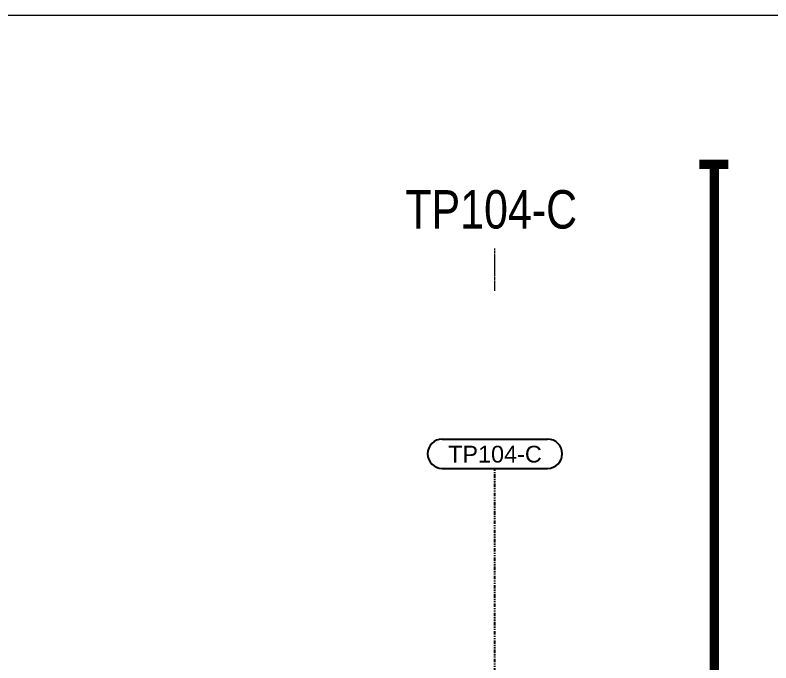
# Model space of a CAD drawing. Header units: inches. Extents: x 209270 to 234360, y -180214 to -150194.
# Drawn here: x 213732 to 218898, y -154620 to -150194 of the extents above; entities that cross this region are included whole.
import ezdxf
from ezdxf.enums import TextEntityAlignment as Align

# ---------------------------------------------------------------- set-up
doc = ezdxf.new("R2010")
doc.units = ezdxf.units.IN
doc.header["$LTSCALE"] = 10
doc.header["$MEASUREMENT"] = 0
doc.linetypes.add('CENTER', pattern=[2, 1.25, -0.25, 0.25, -0.25])
doc.linetypes.add('DXK_LINE_DOT5', pattern=[7.8785, 2.979, -0.9799, 0.9799, -0.9799, 0.9799, -0.9799])
doc.layers.get('0').update_dxf_attribs({"color": 1})
for name, color, linetype in [('_BLUE_0', 5, 'Continuous'), ('_BLUE_10', 5, 'Continuous'), ('_BLUE_2', 5, 'Continuous')]:
    doc.layers.add(name, color=color, linetype=linetype)
for name, color, linetype, lineweight in [('AM_VIEWS', 1, 'Continuous', 0), ('CEN', 1, 'CENTER', 9), ('DIM.', 1, 'Continuous', 13), ('hoist', 1, 'Continuous', 9), ('TEXT', 1, 'Continuous', 13)]:
    doc.layers.add(name, color=color, linetype=linetype, lineweight=lineweight)
doc.styles.add('Arial', font='arial.ttf', dxfattribs={"height": 0.2})
doc.styles.add('TEXT_350', font='arial.ttf', dxfattribs={"width": 0.8, "height": 3.5})

# ---------------------------------------------------------------- blocks, each defined once
blk = doc.blocks.new('A$C67244592')
at = {"layer": 'hoist', "lineweight": 0, "const_width": 62.5}
blk.add_lwpolyline([(-1603.8, 15050), (-1403.8, 15050)], dxfattribs=at)
blk.add_lwpolyline([(0, -500), (4.3, 5159.9, 0.081795), (-153.3, 6122), (-1342.4, 9643.9, -0.081584), (-1500.1, 10603.6), (-1500.1, 15050)], format="xyb", dxfattribs=at)
blk = doc.blocks.new('MECH_DRAWING')
at = {"layer": 'AM_VIEWS'}
blk.add_lwpolyline([(209270.3, -150194), (234359.8, -150194), (234359.8, -180214.3), (209270.3, -180214.3)], close=True, dxfattribs=at)
at = {"layer": 'CEN'}
blk.add_line((217011.9, -152078.7), (217011.9, -151787.7), dxfattribs=at)
at = {"layer": 'DIM.'}
blk.add_blockref('A$C67244592', (220011.9, -166263.7), dxfattribs=at)
at = {"layer": 'TEXT', "style": 'TEXT_350', "width": 0.8}
blk.add_text('TP104-C', height=262.5, dxfattribs=at).set_placement((216986.5, -151521, 0), align=Align.MIDDLE)
blk = doc.blocks.new('GridLine-116860372-116902 - 114867')
at = {"layer": '_BLUE_10', "linetype": 'Continuous'}
for p, q in [((9125.5, 27911.7), (10025.6, 27911.7)), ((9125.5, 27661.7), (10025.6, 27661.7))]:
    blk.add_line(p, q, dxfattribs=at)
for centre, start, end in [((9125.5, 27786.7), 90, 270), ((10025.6, 27786.7), 270, 90)]:
    blk.add_arc(centre, 125, start, end, dxfattribs=at)
at = {"layer": '_BLUE_2', "linetype": 'DXK_LINE_DOT5'}
blk.add_line((9575.6, 12454.5), (9575.6, 27661.7), dxfattribs=at)
at = {"layer": '_BLUE_10', "linetype": 'Continuous', "style": 'Arial'}
blk.add_text('TP104-C', height=143.26, dxfattribs=at).set_placement((9175.5, 27711.7))
blk = doc.blocks.new('STR_DRAWING')
at = {"layer": '_BLUE_0', "xscale": 0.8, "yscale": 0.8, "zscale": 0.8}
blk.add_blockref('GridLine-116860372-116902 - 114867', (971.5, 4264.2), dxfattribs=at)

msp = doc.modelspace()

# ---------------------------------------------------------------- block references
msp.add_blockref('MECH_DRAWING', (0, 0))
at = {"xscale": 0.9999999999078191, "yscale": 1.0000000000951985}
msp.add_blockref('STR_DRAWING', (208379.9, -179684.5), dxfattribs=at)

doc.saveas('drawing.dxf')
